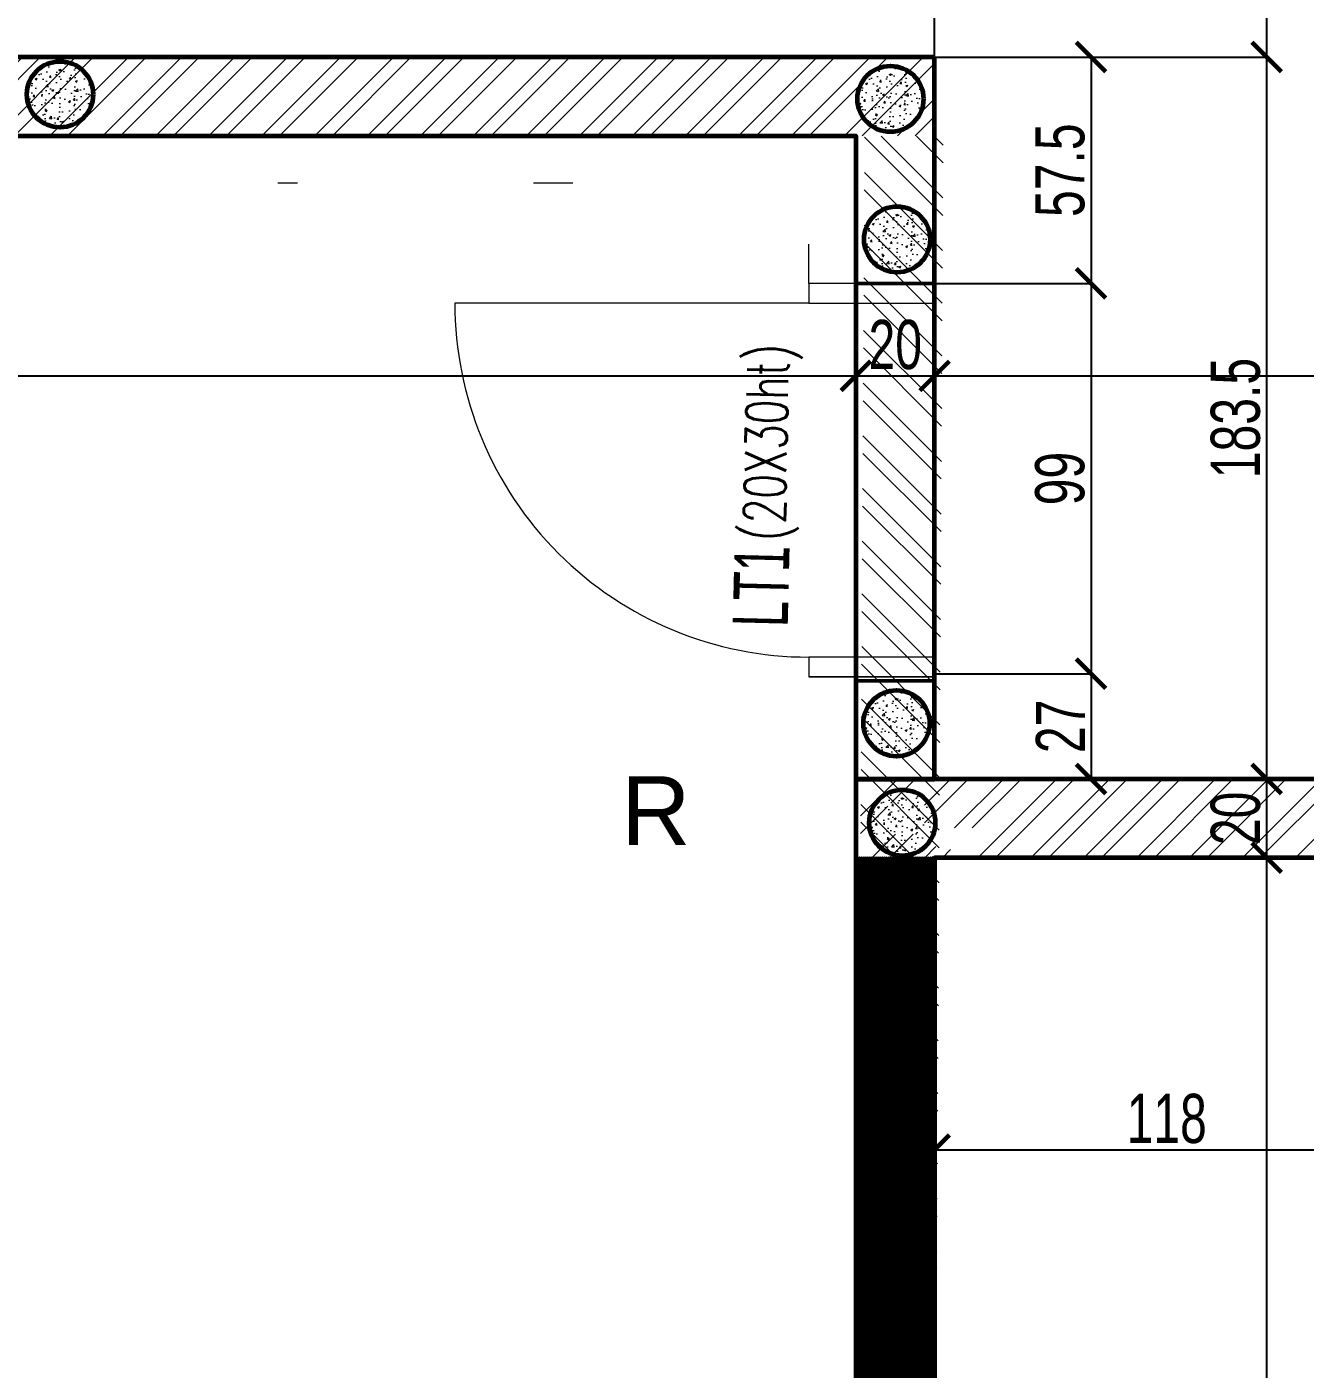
# Model space of a CAD drawing. Header units: metres. Extents: x -12536 to 12621, y -17191 to 9596.
# Drawn here: x -4802.6 to -4477.6, y 4863.2 to 5204.5 of the extents above; entities that cross this region are included whole.
import ezdxf

# ---------------------------------------------------------------- set-up
doc = ezdxf.new("R2010")
doc.units = ezdxf.units.M
doc.header["$MEASUREMENT"] = 0
doc.header["$PDMODE"] = 2
doc.header["$PDSIZE"] = 0.25
for name, color, linetype, lineweight in [('B-COT', 1, 'Continuous', 18), ('B-HAC', 8, 'Continuous', 9), ('B-HACH', 8, 'Continuous', 9), ('B-TEXT-LINTEAU', 3, 'Continuous', 30), ('B-titre linteau', 7, 'Continuous', 40), ('B-TITRE POTEAUX', 7, 'Continuous', 60), ('B-VOILE-BA', 7, 'Continuous', 60)]:
    doc.layers.add(name, color=color, linetype=linetype, lineweight=lineweight)
for name, color, linetype in [('B-HATCH-RELEVE', 7, 'Continuous'), ('Calque commun', 7, 'Continuous'), ('Layer7', 7, 'Continuous')]:
    doc.layers.add(name, color=color, linetype=linetype)
doc.styles.add('Arial', font='arial.ttf', dxfattribs={"height": 0.128})
doc.styles.add('Arial Narrow', font='ARIALN.TTF', dxfattribs={"width": 0.5})
doc.styles.add('TEXTE', font='arial.ttf', dxfattribs={"width": 0.7})
doc.styles.add('TEXTE100', font='romans.shx', dxfattribs={"width": 0.7, "height": 0.3})
doc.dimstyles.new('COT 50', dxfattribs={"dimscale": 0.05, "dimtxt": 250, "dimasz": 150, "dimexe": 1, "dimexo": 2, "dimgap": 30, "dimtad": 1, "dimdec": 1, "dimrnd": 0.5, "dimzin": 12, "dimdsep": 46, "dimtxsty": 'TEXTE', "dimblk1": 'ARCHTICK', "dimblk2": 'ARCHTICK', "dimsah": 1, "dimcen": 0, "dimdle": 1.5, "dimclrd": 1, "dimclre": 1, "dimclrt": 3, "dimadec": 0, "dimazin": 0, "dimtfac": 1, "dimtdec": 1, "dimtmove": 0, "dimatfit": 3, "dimldrblk": 'ARCHTICK', "dimfxl": 1, "dimtolj": 1, "dimtzin": 0, "dimarcsym": 0})

# ---------------------------------------------------------------- blocks, each defined once
blk = doc.blocks.new('_ArchTick')
at = {"color": 0, "linetype": 'ByBlock', "const_width": 0.15}
blk.add_lwpolyline([(-0.5, -0.5), (0.5, 0.5)], dxfattribs=at)
blk = doc.blocks.new('*D906')
at = {"layer": 'B-HATCH-RELEVE', "color": 1, "lineweight": -2, "transparency": 16777216}
for p, q in [((-3951.86, 5329.24), (-5395.83, 5329.24)), ((-5395.78, 5196.7), (-5395.78, 5329.31)), ((-5231.86, 5196.78), (-5395.83, 5196.78))]:
    blk.add_line(p, q, dxfattribs=at)
at = {"layer": 'Defpoints', "color": 0, "transparency": 16777216}
for p in [(-5395.78, 5329.24), (-3951.76, 5329.24), (-5231.76, 5196.78)]:
    blk.add_point(p, dxfattribs=at)
at = {"layer": 'B-HATCH-RELEVE', "color": 1, "lineweight": -2, "transparency": 16777216, "xscale": 7.5, "yscale": 7.5, "zscale": 7.5}
for p, rotation in [((-5395.78, 5329.24), 90), ((-5395.78, 5196.78), 270)]:
    blk.add_blockref('_ArchTick', p, dxfattribs=dict(at, rotation=rotation))
at = {"layer": 'B-HATCH-RELEVE', "color": 3, "transparency": 16777216, "insert": (-5403.67, 5263.01), "char_height": 12.5, "attachment_point": 5, "rotation": 90, "style": 'TEXTE'}
blk.add_mtext('\\A1;132.5', dxfattribs=at)
blk = doc.blocks.new('*D922')
at = {"layer": 'B-HATCH-RELEVE', "color": 1, "lineweight": -2, "transparency": 16777216}
for p, q in [((-4571.66, 4993.24), (-4487.29, 4993.24)), ((-4487.34, 4133.16), (-4487.34, 4993.31)), ((-4571.66, 4133.24), (-4487.29, 4133.24))]:
    blk.add_line(p, q, dxfattribs=at)
at = {"layer": 'Defpoints', "color": 0, "transparency": 16777216}
for p in [(-4571.76, 4993.24), (-4487.34, 4993.24), (-4571.76, 4133.24)]:
    blk.add_point(p, dxfattribs=at)
at = {"layer": 'B-HATCH-RELEVE', "color": 1, "lineweight": -2, "transparency": 16777216, "xscale": 7.5, "yscale": 7.5, "zscale": 7.5}
for p, rotation in [((-4487.34, 4993.24), 90), ((-4487.34, 4133.24), 270)]:
    blk.add_blockref('_ArchTick', p, dxfattribs=dict(at, rotation=rotation))
at = {"layer": 'B-HATCH-RELEVE', "color": 3, "transparency": 16777216, "insert": (-4495.22, 4563.24), "char_height": 12.5, "attachment_point": 5, "rotation": 90, "style": 'TEXTE'}
blk.add_mtext('\\A1;860', dxfattribs=at)
blk = doc.blocks.new('*D923')
at = {"layer": 'B-HATCH-RELEVE', "color": 1, "lineweight": -2, "transparency": 16777216}
for p, q in [((-4571.66, 5013.24), (-4487.29, 5013.24)), ((-4487.34, 4993.16), (-4487.34, 5013.31)), ((-4571.66, 4993.24), (-4487.29, 4993.24))]:
    blk.add_line(p, q, dxfattribs=at)
at = {"layer": 'Defpoints', "color": 0, "transparency": 16777216}
for p in [(-4571.76, 5013.24), (-4487.34, 5013.24), (-4571.76, 4993.24)]:
    blk.add_point(p, dxfattribs=at)
at = {"layer": 'B-HATCH-RELEVE', "color": 1, "lineweight": -2, "transparency": 16777216, "xscale": 7.5, "yscale": 7.5, "zscale": 7.5}
for p, rotation in [((-4487.34, 5013.24), 90), ((-4487.34, 4993.24), 270)]:
    blk.add_blockref('_ArchTick', p, dxfattribs=dict(at, rotation=rotation))
at = {"layer": 'B-HATCH-RELEVE', "color": 3, "transparency": 16777216, "insert": (-4495.22, 5003.24), "char_height": 12.5, "attachment_point": 5, "rotation": 90, "style": 'TEXTE'}
blk.add_mtext('\\A1;20', dxfattribs=at)
blk = doc.blocks.new('*D907')
at = {"layer": 'B-HATCH-RELEVE', "color": 1, "lineweight": -2, "transparency": 16777216}
for p, q in [((-4571.66, 5196.78), (-4487.29, 5196.78)), ((-4487.34, 5013.16), (-4487.34, 5196.85)), ((-4571.66, 5013.24), (-4487.29, 5013.24))]:
    blk.add_line(p, q, dxfattribs=at)
at = {"layer": 'Defpoints', "color": 0, "transparency": 16777216}
for p in [(-4571.76, 5196.78), (-4487.34, 5196.78), (-4571.76, 5013.24)]:
    blk.add_point(p, dxfattribs=at)
at = {"layer": 'B-HATCH-RELEVE', "color": 1, "lineweight": -2, "transparency": 16777216, "xscale": 7.5, "yscale": 7.5, "zscale": 7.5}
for p, rotation in [((-4487.34, 5196.78), 90), ((-4487.34, 5013.24), 270)]:
    blk.add_blockref('_ArchTick', p, dxfattribs=dict(at, rotation=rotation))
at = {"layer": 'B-HATCH-RELEVE', "color": 3, "transparency": 16777216, "insert": (-4495.23, 5105.01), "char_height": 12.5, "attachment_point": 5, "rotation": 90, "style": 'TEXTE'}
blk.add_mtext('\\A1;183.5', dxfattribs=at)
blk = doc.blocks.new('*D908')
at = {"layer": 'B-HATCH-RELEVE', "color": 1, "lineweight": -2, "transparency": 16777216}
for p, q in [((-4487.44, 5329.24), (-4487.39, 5329.24)), ((-4487.34, 5196.7), (-4487.34, 5329.31)), ((-4571.66, 5196.78), (-4487.29, 5196.78))]:
    blk.add_line(p, q, dxfattribs=at)
at = {"layer": 'Defpoints', "color": 0, "transparency": 16777216}
for p in [(-4487.34, 5329.24), (-4487.34, 5329.24), (-4571.76, 5196.78)]:
    blk.add_point(p, dxfattribs=at)
at = {"layer": 'B-HATCH-RELEVE', "color": 1, "lineweight": -2, "transparency": 16777216, "xscale": 7.5, "yscale": 7.5, "zscale": 7.5}
for p, rotation in [((-4487.34, 5329.24), 90), ((-4487.34, 5196.78), 270)]:
    blk.add_blockref('_ArchTick', p, dxfattribs=dict(at, rotation=rotation))
at = {"layer": 'B-HATCH-RELEVE', "color": 3, "transparency": 16777216, "insert": (-4495.23, 5263.01), "char_height": 12.5, "attachment_point": 5, "rotation": 90, "style": 'TEXTE'}
blk.add_mtext('\\A1;132.5', dxfattribs=at)
blk = doc.blocks.new('@PRES_1_$$_1-20')
at = {"layer": 'Calque commun', "color": 5, "linetype": 'Continuous', "lineweight": 5}
blk.add_line((0.05, 0.32), (0.05, 1.22), dxfattribs=at)
at = {"layer": 'Calque commun', "color": 5, "linetype": 'Continuous', "lineweight": 5, "flags": 128}
blk.add_lwpolyline([(0.05, 1.22, -0.414214), (0.95, 0.32)], format="xyb", dxfattribs=at)
at = {"layer": 'Calque commun', "color": 5, "linetype": 'Continuous', "lineweight": 5}
mesh = blk.add_polyface(dxfattribs=at)
corners = [(0, 0), (0, 0.32), (0.05, 0.32), (0.05, 0)]
mesh.append_faces([[corners[k] for k in face] for face in [(0, 1, 2, 3)]], dxfattribs={"color": 5})
mesh = blk.add_polyface(dxfattribs=at)
corners = [(0.95, 0), (0.95, 0.32), (1, 0.32), (1, 0)]
mesh.append_faces([[corners[k] for k in face] for face in [(0, 1, 2, 3)]], dxfattribs={"color": 5})
blk = doc.blocks.new('@PRES_1_$$_1-21')
at = {"layer": 'Calque commun', "color": 0, "linetype": 'ByBlock', "lineweight": -2}
blk.add_line((0, 0), (0, 0.32), dxfattribs=at)
blk = doc.blocks.new('@PRES_1_$$_1-22')
at = {"layer": 'Calque commun', "color": 0, "linetype": 'ByBlock', "lineweight": -2}
blk.add_line((0, 0), (0, 0.32), dxfattribs=at)
blk = doc.blocks.new('INTER_2D_COMB8')
at = {"layer": 'Layer7', "color": 0, "linetype": 'ByBlock', "lineweight": -2}
blk.add_blockref('@PRES_1_$$_1-20', (0, 0), dxfattribs=at)
at = {"layer": 'Layer7', "color": 7, "linetype": 'Continuous', "lineweight": 5}
blk.add_blockref('@PRES_1_$$_1-21', (0, 0), dxfattribs=at)
at = {"layer": 'Layer7', "color": 7, "linetype": 'Continuous', "lineweight": 5, "extrusion": (0, 0, -1), "xscale": -1, "yscale": -1, "zscale": -1, "rotation": 180}
blk.add_blockref('@PRES_1_$$_1-22', (-1, 0), dxfattribs=at)
blk = doc.blocks.new('PLACED_COMB8')
at = {"layer": 'Layer7', "color": 0, "linetype": 'ByBlock', "lineweight": -2}
blk.add_blockref('INTER_2D_COMB8', (0, 0), dxfattribs=at)
blk = doc.blocks.new('*D941')
at = {"layer": 'B-HATCH-RELEVE', "color": 1, "lineweight": -2, "transparency": 16777216}
for p, q in [((-4806.83, 5270.5), (-4571.69, 5270.5)), ((-4806.76, 5196.88), (-4806.76, 5270.55)), ((-4571.76, 5196.88), (-4571.76, 5270.55))]:
    blk.add_line(p, q, dxfattribs=at)
at = {"layer": 'Defpoints', "color": 0, "transparency": 16777216}
for p in [(-4571.76, 5270.5), (-4806.76, 5196.78), (-4571.76, 5196.78)]:
    blk.add_point(p, dxfattribs=at)
at = {"layer": 'B-HATCH-RELEVE', "color": 1, "lineweight": -2, "transparency": 16777216, "xscale": 7.5, "yscale": 7.5, "zscale": 7.5, "rotation": 180}
blk.add_blockref('_ArchTick', (-4806.76, 5270.5), dxfattribs=at)
at = {"layer": 'B-HATCH-RELEVE', "color": 1, "lineweight": -2, "transparency": 16777216, "xscale": 7.5, "yscale": 7.5, "zscale": 7.5}
blk.add_blockref('_ArchTick', (-4571.76, 5270.5), dxfattribs=at)
at = {"layer": 'B-HATCH-RELEVE', "color": 3, "transparency": 16777216, "insert": (-4689.26, 5278.39), "char_height": 12.5, "attachment_point": 5, "style": 'TEXTE'}
blk.add_mtext('\\A1;235', dxfattribs=at)
blk = doc.blocks.new('*D942')
at = {"layer": 'B-HATCH-RELEVE', "color": 1, "lineweight": -2, "transparency": 16777216}
for p, q in [((-4571.66, 5196.78), (-4531.95, 5196.78)), ((-4532, 5196.85), (-4532, 5139.16)), ((-4571.66, 5139.24), (-4531.95, 5139.24))]:
    blk.add_line(p, q, dxfattribs=at)
at = {"layer": 'Defpoints', "color": 0, "transparency": 16777216}
for p in [(-4571.76, 5196.78), (-4571.76, 5139.24), (-4532, 5139.24)]:
    blk.add_point(p, dxfattribs=at)
at = {"layer": 'B-HATCH-RELEVE', "color": 1, "lineweight": -2, "transparency": 16777216, "xscale": 7.5, "yscale": 7.5, "zscale": 7.5}
for p, rotation in [((-4532, 5196.78), 90), ((-4532, 5139.24), 270)]:
    blk.add_blockref('_ArchTick', p, dxfattribs=dict(at, rotation=rotation))
at = {"layer": 'B-HATCH-RELEVE', "color": 3, "transparency": 16777216, "insert": (-4539.86, 5168.01), "char_height": 12.5, "attachment_point": 5, "rotation": 90, "style": 'TEXTE'}
blk.add_mtext('\\A1;57.5', dxfattribs=at)
blk = doc.blocks.new('*D943')
at = {"layer": 'B-HATCH-RELEVE', "color": 1, "lineweight": -2, "transparency": 16777216}
for p, q in [((-4571.66, 5139.24), (-4531.95, 5139.24)), ((-4532, 5139.31), (-4532, 5039.93)), ((-4571.66, 5040), (-4531.95, 5040))]:
    blk.add_line(p, q, dxfattribs=at)
at = {"layer": 'Defpoints', "color": 0, "transparency": 16777216}
for p in [(-4571.76, 5139.24), (-4571.76, 5040), (-4532, 5040)]:
    blk.add_point(p, dxfattribs=at)
at = {"layer": 'B-HATCH-RELEVE', "color": 1, "lineweight": -2, "transparency": 16777216, "xscale": 7.5, "yscale": 7.5, "zscale": 7.5}
for p, rotation in [((-4532, 5139.24), 90), ((-4532, 5040), 270)]:
    blk.add_blockref('_ArchTick', p, dxfattribs=dict(at, rotation=rotation))
at = {"layer": 'B-HATCH-RELEVE', "color": 3, "transparency": 16777216, "insert": (-4539.88, 5089.62), "char_height": 12.5, "attachment_point": 5, "rotation": 90, "style": 'TEXTE'}
blk.add_mtext('\\A1;99', dxfattribs=at)
blk = doc.blocks.new('*D944')
at = {"layer": 'B-HATCH-RELEVE', "color": 1, "lineweight": -2, "transparency": 16777216}
for p, q in [((-4571.66, 5040), (-4531.95, 5040)), ((-4532, 5040.08), (-4532, 5013.16)), ((-4532, 5013.24), (-4531.95, 5013.24))]:
    blk.add_line(p, q, dxfattribs=at)
at = {"layer": 'Defpoints', "color": 0, "transparency": 16777216}
for p in [(-4571.76, 5040), (-4532.1, 5013.24), (-4532, 5013.24)]:
    blk.add_point(p, dxfattribs=at)
at = {"layer": 'B-HATCH-RELEVE', "color": 1, "lineweight": -2, "transparency": 16777216, "xscale": 7.5, "yscale": 7.5, "zscale": 7.5}
for p, rotation in [((-4532, 5040), 90), ((-4532, 5013.24), 270)]:
    blk.add_blockref('_ArchTick', p, dxfattribs=dict(at, rotation=rotation))
at = {"layer": 'B-HATCH-RELEVE', "color": 3, "transparency": 16777216, "insert": (-4539.78, 5026.62), "char_height": 12.5, "attachment_point": 5, "rotation": 90, "style": 'TEXTE'}
blk.add_mtext('\\A1;27', dxfattribs=at)
blk = doc.blocks.new('*D945')
at = {"layer": 'B-HATCH-RELEVE', "color": 1, "lineweight": -2, "transparency": 16777216}
for p, q in [((-4571.76, 4993.14), (-4571.76, 4918.95)), ((-4453.76, 4993.14), (-4453.76, 4918.95)), ((-4571.84, 4919), (-4453.69, 4919))]:
    blk.add_line(p, q, dxfattribs=at)
at = {"layer": 'Defpoints', "color": 0, "transparency": 16777216}
for p in [(-4571.76, 4993.24), (-4453.76, 4993.24), (-4453.76, 4919)]:
    blk.add_point(p, dxfattribs=at)
at = {"layer": 'B-HATCH-RELEVE', "color": 1, "lineweight": -2, "transparency": 16777216, "xscale": 7.5, "yscale": 7.5, "zscale": 7.5, "rotation": 180}
blk.add_blockref('_ArchTick', (-4571.76, 4919), dxfattribs=at)
at = {"layer": 'B-HATCH-RELEVE', "color": 1, "lineweight": -2, "transparency": 16777216, "xscale": 7.5, "yscale": 7.5, "zscale": 7.5}
blk.add_blockref('_ArchTick', (-4453.76, 4919), dxfattribs=at)
at = {"layer": 'B-HATCH-RELEVE', "color": 3, "transparency": 16777216, "insert": (-4512.76, 4926.88), "char_height": 12.5, "attachment_point": 5, "style": 'TEXTE'}
blk.add_mtext('\\A1;118', dxfattribs=at)
blk = doc.blocks.new('*D1024')
at = {"layer": 'B-HATCH-RELEVE', "color": 1, "linetype": 'ByBlock', "lineweight": -2, "transparency": 16777216}
for p, q in [((-5211.83, 5115.73), (-4591.72, 5115.73)), ((-5211.76, 5115.73), (-5211.76, 5115.68)), ((-4591.8, 5115.73), (-4591.8, 5115.78))]:
    blk.add_line(p, q, dxfattribs=at)
at = {"layer": 'Defpoints', "color": 0, "transparency": 16777216}
for p in [(-5211.76, 5115.83), (-4591.8, 5115.73), (-4591.8, 5115.73)]:
    blk.add_point(p, dxfattribs=at)
at = {"layer": 'B-HATCH-RELEVE', "color": 1, "lineweight": -2, "transparency": 16777216, "xscale": 7.5, "yscale": 7.5, "zscale": 7.5, "rotation": 180}
blk.add_blockref('_ArchTick', (-5211.76, 5115.73), dxfattribs=at)
at = {"layer": 'B-HATCH-RELEVE', "color": 1, "lineweight": -2, "transparency": 16777216, "xscale": 7.5, "yscale": 7.5, "zscale": 7.5}
blk.add_blockref('_ArchTick', (-4591.8, 5115.73), dxfattribs=at)
at = {"layer": 'B-HATCH-RELEVE', "color": 3, "transparency": 16777216, "insert": (-4901.78, 5123.62), "char_height": 12.5, "attachment_point": 5, "style": 'TEXTE'}
blk.add_mtext('\\A1;620', dxfattribs=at)
blk = doc.blocks.new('*D1025')
at = {"layer": 'B-HATCH-RELEVE', "color": 1, "linetype": 'ByBlock', "lineweight": -2, "transparency": 16777216}
for p, q in [((-4591.87, 5115.73), (-4571.69, 5115.73)), ((-4591.8, 5115.74), (-4591.8, 5115.68)), ((-4571.76, 5115.74), (-4571.76, 5115.68))]:
    blk.add_line(p, q, dxfattribs=at)
at = {"layer": 'Defpoints', "color": 0, "transparency": 16777216}
for p in [(-4591.8, 5116.26), (-4571.76, 5116.5), (-4571.76, 5115.73)]:
    blk.add_point(p, dxfattribs=at)
at = {"layer": 'B-HATCH-RELEVE', "color": 1, "lineweight": -2, "transparency": 16777216, "xscale": 7.5, "yscale": 7.5, "zscale": 7.5, "rotation": 180}
blk.add_blockref('_ArchTick', (-4591.8, 5115.73), dxfattribs=at)
at = {"layer": 'B-HATCH-RELEVE', "color": 1, "lineweight": -2, "transparency": 16777216, "xscale": 7.5, "yscale": 7.5, "zscale": 7.5}
blk.add_blockref('_ArchTick', (-4571.76, 5115.73), dxfattribs=at)
at = {"layer": 'B-HATCH-RELEVE', "color": 3, "transparency": 16777216, "insert": (-4581.78, 5123.62), "char_height": 12.5, "attachment_point": 5, "style": 'TEXTE'}
blk.add_mtext('\\A1;20', dxfattribs=at)
blk = doc.blocks.new('*D1026')
at = {"layer": 'B-HATCH-RELEVE', "color": 1, "linetype": 'ByBlock', "lineweight": -2, "transparency": 16777216}
for p, q in [((-4571.84, 5115.73), (-3951.69, 5115.73)), ((-4571.76, 5115.74), (-4571.76, 5115.68)), ((-3951.76, 5115.73), (-3951.76, 5115.78))]:
    blk.add_line(p, q, dxfattribs=at)
at = {"layer": 'Defpoints', "color": 0, "transparency": 16777216}
for p in [(-4571.76, 5116.5), (-3951.76, 5115.73), (-3951.76, 5115.73)]:
    blk.add_point(p, dxfattribs=at)
at = {"layer": 'B-HATCH-RELEVE', "color": 1, "lineweight": -2, "transparency": 16777216, "xscale": 7.5, "yscale": 7.5, "zscale": 7.5, "rotation": 180}
blk.add_blockref('_ArchTick', (-4571.76, 5115.73), dxfattribs=at)
at = {"layer": 'B-HATCH-RELEVE', "color": 1, "lineweight": -2, "transparency": 16777216, "xscale": 7.5, "yscale": 7.5, "zscale": 7.5}
blk.add_blockref('_ArchTick', (-3951.76, 5115.73), dxfattribs=at)
at = {"layer": 'B-HATCH-RELEVE', "color": 3, "transparency": 16777216, "insert": (-4261.76, 5123.62), "char_height": 12.5, "attachment_point": 5, "style": 'TEXTE'}
blk.add_mtext('\\A1;620', dxfattribs=at)

msp = doc.modelspace()

# ---------------------------------------------------------------- hatches: boundary and pattern name
at = {"layer": 'B-HAC'}
h = msp.add_hatch(dxfattribs=at)
h.set_pattern_fill('ANSI32', color=256, angle=-90)
h.set_pattern_definition([(315, (87513.649, 68754.874), (6.7351921, 6.7351921), []), (315, (87513.649, 68750.384), (6.7351921, 6.7351921), [])])
h.paths.add_polyline_path([(-4569.58, 5176.675), (-4571.247, 4880.695), (-4591.247, 4880.695), (-4589.58, 5176.675)])
h.paths.add_polyline_path([(-4588.937, 5853.011), (-4583.429, 5852.936), (-4583.429, 5842.593), (-4588.937, 5842.668)])
h.paths.add_polyline_path([(-4585.028, 5865.168), (-4577.195, 5865.213), (-4577.169, 5855.941), (-4585.002, 5855.896)])
h = msp.add_hatch(dxfattribs=at)
h.set_pattern_fill('ANSI32', color=1, angle=-90)
h.set_pattern_definition([(315, (-639.9994, 0), (0.265165043, 0.265165043), []), (315, (-639.9994, -0.17678), (0.265165043, 0.265165043), [])])
h.paths.add_polyline_path([(-4572, 4993.5), (-4572.5, 4317), (-4592.5, 4317), (-4592, 4993.5)])
h.paths.add_polyline_path([(-4590.436, 5289.429), (-4584.928, 5289.354), (-4584.928, 5279.011), (-4590.436, 5279.085)])
h.paths.add_polyline_path([(-4586.527, 5301.586), (-4578.694, 5301.631), (-4578.668, 5292.359), (-4586.501, 5292.314)])
h = msp.add_hatch(dxfattribs=at)
h.set_pattern_fill('ANSI32', color=256)
h.set_pattern_definition([(45, (-68113.306, 97281.458), (-6.7351921, 6.7351921), []), (45, (-68108.816, 97281.458), (-6.7351921, 6.7351921), [])])
h.paths.add_polyline_path([(-5230.605, 5196.786), (-4571.762, 5196.71), (-4571.762, 5176.71), (-5230.605, 5176.786)])
h.paths.add_polyline_path([(-5211.443, 5178.872), (-5211.368, 5184.38), (-5201.025, 5184.38), (-5201.1, 5178.872)], flags=16)
h.paths.add_polyline_path([(-5223.6, 5182.781), (-5223.645, 5190.614), (-5214.373, 5190.64), (-5214.328, 5182.807)], flags=16)
h = msp.add_hatch(dxfattribs=at)
h.set_pattern_fill('ANSI32', color=256)
h.set_pattern_definition([(45, (-67473.308, 97097.918), (-6.7351921, 6.7351921), []), (45, (-67468.818, 97097.918), (-6.7351921, 6.7351921), [])])
h.paths.add_polyline_path([(-4590.607, 5013.247), (-3931.764, 5013.171), (-3931.764, 4993.171), (-4590.607, 4993.247)])
h.paths.add_polyline_path([(-4571.445, 4995.333), (-4571.371, 5000.841), (-4561.027, 5000.841), (-4561.102, 4995.333)], flags=16)
h.paths.add_polyline_path([(-4583.602, 4999.242), (-4583.647, 5007.075), (-4574.375, 5007.101), (-4574.33, 4999.268)], flags=16)
h = msp.add_hatch(dxfattribs=at)
h.set_pattern_fill('ANSI32', color=256, angle=-90)
h.set_pattern_definition([(315, (87512.149, 67875.3165), (6.7351921, 6.7351921), []), (315, (87512.149, 67870.826), (6.7351921, 6.7351921), [])])
h.paths.add_polyline_path([(-4571.079, 4297.117), (-4572.598, 4133.533), (-4592.598, 4133.533), (-4591.079, 4297.117)])
h.paths.add_polyline_path([(-4590.436, 4973.453), (-4584.928, 4973.379), (-4584.928, 4963.035), (-4590.436, 4963.11)])
h.paths.add_polyline_path([(-4586.527, 4985.611), (-4578.694, 4985.655), (-4578.668, 4976.383), (-4586.501, 4976.339)])
at = {"layer": 'B-HACH', "ltscale": 0.225}
h = msp.add_hatch(dxfattribs=at)
h.set_pattern_fill('AR-CONC', color=256, scale=0.028, style=0)
h.set_pattern_definition([(50, (3140.4422, 16523.753), (5.1011707, -0.4462944), [0.5334, -5.8674]), (355, (3140.442, 16523.753), (-0.9867991, 5.349586), [0.42672, -4.69392]), (100.451, (3140.8673, 16523.716), (4.11439, 4.9032673), [0.45332, -4.98652]), (46.1842, (3140.442, 16525.1755), (7.5902131, -1.1771852), [0.8001, -8.8011]), (96.6356, (3141.075, 16525.0774), (6.6473186, 6.9279156), [0.67998, -7.47978]), (351.184, (3140.442, 16525.1755), (6.647329, 6.9279033), [0.64008, -7.04088]), (21, (3141.1534, 16524.82), (4.2452166, -2.8634345), [0.5334, -5.8674]), (326, (3141.1534, 16524.82), (1.7304568, 5.157263), [0.42672, -4.69392]), (71.4514, (3141.507, 16524.5813), (5.9756617, 2.29384), [0.45332, -4.98652]), (37.5, (3140.4422, 16523.753), (0.0864809, 2.3675411), [0, -4.637024, 0, -4.76504, 0, -4.7117]), (7.5, (3140.4422, 16523.753), (1.87095055, 2.8050561), [0, -2.716784, 0, -4.530344, 0, -1.79578]), (327.5, (3138.8563, 16523.753), (3.79653666, -0.16040483), [0, -1.778, 0, -5.54736, 0, -7.36092]), (317.5, (3138.145, 16523.753), (4.1476171, 0.71194175), [0, -2.3114, 0, -3.684016, 0, -5.22732])])
h.paths.add_polyline_path([(-4785.745, 5187.29, 1), (-4802.545, 5187.29, 1)])
h = msp.add_hatch(dxfattribs=at)
h.set_pattern_fill('AR-CONC', color=256, scale=0.028, style=0)
h.set_pattern_definition([(50, (3351.589, 16522.6), (5.1011707, -0.4462944), [0.5334, -5.8674]), (355, (3351.589, 16522.6), (-0.9867991, 5.349586), [0.42672, -4.69392]), (100.451, (3352.0143, 16522.563), (4.11439, 4.9032673), [0.45332, -4.98652]), (46.1842, (3351.589, 16524.0225), (7.5902131, -1.1771852), [0.8001, -8.8011]), (96.6356, (3352.222, 16523.9244), (6.6473186, 6.9279156), [0.67998, -7.47978]), (351.184, (3351.589, 16524.0225), (6.647329, 6.9279033), [0.64008, -7.04088]), (21, (3352.3004, 16523.667), (4.2452166, -2.8634345), [0.5334, -5.8674]), (326, (3352.3004, 16523.667), (1.7304568, 5.157263), [0.42672, -4.69392]), (71.4514, (3352.654, 16523.4283), (5.9756617, 2.29384), [0.45332, -4.98652]), (37.5, (3351.5892, 16522.6001), (0.0864809, 2.3675411), [0, -4.637024, 0, -4.76504, 0, -4.7117]), (7.5, (3351.5892, 16522.6), (1.87095055, 2.8050561), [0, -2.716784, 0, -4.530344, 0, -1.79578]), (327.5, (3350.0032, 16522.6001), (3.79653666, -0.16040483), [0, -1.778, 0, -5.54736, 0, -7.36092]), (317.5, (3349.292, 16522.6), (4.1476171, 0.71194175), [0, -2.3114, 0, -3.684016, 0, -5.22732])])
h.paths.add_polyline_path([(-4574.598, 5186.137, 1), (-4591.398, 5186.137, 1)])
h = msp.add_hatch(dxfattribs=at)
h.set_pattern_fill('AR-CONC', color=256, scale=0.028, style=0)
h.set_pattern_definition([(50, (3353.2818, 16486.8834), (5.1011707, -0.4462944), [0.5334, -5.8674]), (355, (3353.282, 16486.8834), (-0.9867991, 5.349586), [0.42672, -4.69392]), (100.451, (3353.707, 16486.846), (4.11439, 4.9032673), [0.45332, -4.98652]), (46.1842, (3353.282, 16488.306), (7.5902131, -1.1771852), [0.8001, -8.8011]), (96.6356, (3353.914, 16488.208), (6.6473186, 6.9279156), [0.67998, -7.47978]), (351.184, (3353.282, 16488.306), (6.647329, 6.9279033), [0.64008, -7.04088]), (21, (3353.993, 16487.95), (4.2452166, -2.8634345), [0.5334, -5.8674]), (326, (3353.993, 16487.95), (1.7304568, 5.157263), [0.42672, -4.69392]), (71.4514, (3354.3467, 16487.7116), (5.9756617, 2.29384), [0.45332, -4.98652]), (37.5, (3353.2818, 16486.8834), (0.0864809, 2.3675411), [0, -4.637024, 0, -4.76504, 0, -4.7117]), (7.5, (3353.2818, 16486.8834), (1.87095055, 2.8050561), [0, -2.716784, 0, -4.530344, 0, -1.79578]), (327.5, (3351.6958, 16486.8834), (3.79653666, -0.16040483), [0, -1.778, 0, -5.54736, 0, -7.36092]), (317.5, (3350.9846, 16486.8834), (4.1476171, 0.71194175), [0, -2.3114, 0, -3.684016, 0, -5.22732])])
h.paths.add_polyline_path([(-4572.905, 5150.42, 1), (-4589.705, 5150.42, 1)])
h = msp.add_hatch(dxfattribs=at)
h.set_pattern_fill('AR-CONC', color=256, scale=0.028, style=0)
h.set_pattern_definition([(50, (3353.1288, 16363.8735), (5.1011707, -0.4462944), [0.5334, -5.8674]), (355, (3353.129, 16363.8735), (-0.9867991, 5.349586), [0.42672, -4.69392]), (100.451, (3353.554, 16363.8363), (4.11439, 4.9032673), [0.45332, -4.98652]), (46.1842, (3353.129, 16365.296), (7.5902131, -1.1771852), [0.8001, -8.8011]), (96.6356, (3353.761, 16365.198), (6.6473186, 6.9279156), [0.67998, -7.47978]), (351.184, (3353.129, 16365.296), (6.647329, 6.9279033), [0.64008, -7.04088]), (21, (3353.84, 16364.9403), (4.2452166, -2.8634345), [0.5334, -5.8674]), (326, (3353.84, 16364.9403), (1.7304568, 5.157263), [0.42672, -4.69392]), (71.4514, (3354.1937, 16364.7017), (5.9756617, 2.29384), [0.45332, -4.98652]), (37.5, (3353.1288, 16363.8735), (0.0864809, 2.3675411), [0, -4.637024, 0, -4.76504, 0, -4.7117]), (7.5, (3353.1288, 16363.8735), (1.87095055, 2.8050561), [0, -2.716784, 0, -4.530344, 0, -1.79578]), (327.5, (3351.5428, 16363.8735), (3.79653666, -0.16040483), [0, -1.778, 0, -5.54736, 0, -7.36092]), (317.5, (3350.8316, 16363.8735), (4.1476171, 0.71194175), [0, -2.3114, 0, -3.684016, 0, -5.22732])])
h.paths.add_polyline_path([(-4573.058, 5027.41, 1), (-4589.858, 5027.41, 1)])
h = msp.add_hatch(dxfattribs=at)
h.set_pattern_fill('AR-CONC', color=256, scale=0.028, style=0)
h.set_pattern_definition([(50, (3354.589, 16338.6), (5.1011707, -0.4462944), [0.5334, -5.8674]), (355, (3354.589, 16338.6), (-0.9867991, 5.349586), [0.42672, -4.69392]), (100.451, (3355.0143, 16338.563), (4.11439, 4.9032673), [0.45332, -4.98652]), (46.1842, (3354.589, 16340.0225), (7.5902131, -1.1771852), [0.8001, -8.8011]), (96.6356, (3355.222, 16339.9244), (6.6473186, 6.9279156), [0.67998, -7.47978]), (351.184, (3354.589, 16340.0225), (6.647329, 6.9279033), [0.64008, -7.04088]), (21, (3355.3004, 16339.667), (4.2452166, -2.8634345), [0.5334, -5.8674]), (326, (3355.3004, 16339.667), (1.7304568, 5.157263), [0.42672, -4.69392]), (71.4514, (3355.654, 16339.4283), (5.9756617, 2.29384), [0.45332, -4.98652]), (37.5, (3354.5892, 16338.6001), (0.0864809, 2.3675411), [0, -4.637024, 0, -4.76504, 0, -4.7117]), (7.5, (3354.5892, 16338.6), (1.87095055, 2.8050561), [0, -2.716784, 0, -4.530344, 0, -1.79578]), (327.5, (3353.0032, 16338.6001), (3.79653666, -0.16040483), [0, -1.778, 0, -5.54736, 0, -7.36092]), (317.5, (3352.292, 16338.6), (4.1476171, 0.71194175), [0, -2.3114, 0, -3.684016, 0, -5.22732])])
h.paths.add_polyline_path([(-4571.598, 5002.137, 1), (-4588.398, 5002.137, 1)])

# ---------------------------------------------------------------- linework, layer by layer
at = {"layer": 'B-COT', "color": 3, "lineweight": 50}
msp.add_lwpolyline([(-4591.761, 5139.237), (-4571.762, 5139.237), (-4571.762, 5038.238), (-4591.761, 5038.238)], close=True, dxfattribs=at)
at = {"layer": 'B-VOILE-BA'}
msp.add_lwpolyline([(-5211.759, 5176.777), (-4591.761, 5176.777), (-4591.889, 4316.751), (-5211.761, 4316.776), (-5211.759, 5176.777)], dxfattribs=at)
msp.add_polyline3d([(-4453.761, 5013.238, 0), (-4453.761, 4997.237, 0), (-4453.761, 4993.238, 0), (-4571.762, 4993.238, 0), (-4571.762, 4133.237, 0), (-4411.762, 4133.237, 0), (-4411.762, 4113.238, 0)], dxfattribs=at)
for centre in [(-4794.145, 5187.29), (-4582.998, 5186.137), (-4581.305, 5150.42), (-4581.458, 5027.41), (-4579.998, 5002.137)]:
    msp.add_circle(centre, 8.4, dxfattribs=at)
for points, invisible_edges in [([(-4591.761, 5013.238), (-5231.761, 5196.777), (-5231.761, 4296.777)], 13), ([(-4571.762, 5196.777), (-5231.761, 5196.777), (-4591.761, 5013.238)], 14), ([(-4571.762, 5013.238), (-4571.762, 5196.777), (-4591.761, 5013.238)], 2), ([(-4591.761, 5013.238), (-5231.761, 4296.777), (-4591.761, 4296.777)], 13), ([(-3951.762, 5013.238), (-4591.761, 5013.238), (-3931.762, 4429.238)], 14)]:
    msp.add_3dface(points, dxfattribs=dict(at, invisible_edges=invisible_edges))
at = {"layer": 'Calque commun', "color": 12, "linetype": 'Continuous', "lineweight": 20}
for p, q in [((-4591.761, 5176.752), (-4806.76, 5176.777)), ((-4591.761, 5139.237), (-4591.761, 5176.752)), ((-4571.762, 5139.237), (-4591.761, 5139.237)), ((-4591.761, 4316.751), (-4591.761, 5038.238)), ((-4591.761, 5038.238), (-4571.762, 5038.238))]:
    msp.add_line(p, q, dxfattribs=at)
at = {"layer": 'Calque commun', "color": 15, "linetype": 'Continuous', "lineweight": 20}
msp.add_line((-4733.762, 5164.757), (-4738.762, 5164.757), dxfattribs=at)
at = {"layer": 'Calque commun', "color": 16, "linetype": 'Continuous', "lineweight": 20}
for p, q in [((-4673.762, 5164.776), (-4663.762, 5164.776)), ((-4603.762, 5139.237), (-4603.762, 5149.238))]:
    msp.add_line(p, q, dxfattribs=at)

# ---------------------------------------------------------------- block references
at = {"layer": 'Calque commun', "color": 0, "linetype": 'ByBlock', "lineweight": -2, "extrusion": (0, 0, -1), "xscale": -100, "yscale": -100, "zscale": -100, "rotation": 90}
msp.add_blockref('PLACED_COMB8', (4571.762, 5139.237), dxfattribs=at)

# ---------------------------------------------------------------- texts
at = {"layer": 'B-TEXT-LINTEAU', "style": 'TEXTE100', "width": 0.7}
msp.add_text('(20X30ht)', height=10.5, rotation=88.62412, dxfattribs=at).set_placement((-4609.955, 5073.678, -23.81))
at = {"layer": 'B-titre linteau', "style": 'Arial Narrow', "width": 0.75}
msp.add_text('LT1', height=14, rotation=88.62412, dxfattribs=at).set_placement((-4609.128, 5051.761, -23.81))
at = {"layer": 'B-TITRE POTEAUX', "style": 'Arial'}
msp.add_text('R', height=17.5, dxfattribs=at).set_placement((-4651.47, 4996.449, -34.014))

# ---------------------------------------------------------------- dimensions: what is measured, and where the dimension line sits
at = {"layer": 'B-HATCH-RELEVE'}
for base, p1, p2, picture, middle in [((-5395.779, 5329.238), (-5231.761, 5196.777), (-3951.762, 5329.238), '*D906', (-5403.666, 5263.007)), ((-4487.341, 5329.238), (-4571.762, 5196.777), (-4487.341, 5329.238), '*D908', (-4495.228, 5263.007)), ((-4487.341, 5196.777), (-4571.762, 5013.238), (-4571.762, 5196.777), '*D907', (-4495.228, 5105.007)), ((-4532, 5040), (-4571.762, 5139.237), (-4571.762, 5040), '*D943', (-4539.882, 5089.619)), ((-4532, 5013.238), (-4571.762, 5040), (-4532.1, 5013.238), '*D944', (-4539.776, 5026.619)), ((-4487.341, 5013.238), (-4571.762, 4993.238), (-4571.762, 5013.238), '*D923', (-4495.223, 5003.238))]:
    dim = msp.add_linear_dim(base=base, p1=p1, p2=p2, angle=90, dimstyle='COT 50', override={"dimtmove": 1}, dxfattribs=at)
    dim.commit()
    dim.dimension.update_dxf_attribs({"geometry": picture, "text_midpoint": middle})
for base, p1, p2, override, picture, middle in [((-4571.762, 5270.5), (-4806.76, 5196.777), (-4571.762, 5196.777), {"dimtmove": 1}, '*D941', (-4689.261, 5278.386)), ((-4591.796, 5115.735), (-5211.76, 5115.827), (-4591.796, 5115.735), {"dimfxl": 0.1, "dimfxlon": 1, "dimarcsym": 2}, '*D1024', (-4901.778, 5123.617)), ((-4571.762, 5115.735), (-4591.796, 5116.263), (-4571.762, 5116.496), {"dimtmove": 1, "dimfxl": 0.1, "dimfxlon": 1, "dimarcsym": 2}, '*D1025', (-4581.779, 5123.617)), ((-3951.762, 5115.735), (-4571.762, 5116.496), (-3951.762, 5115.735), {"dimtmove": 1, "dimfxl": 0.1, "dimfxlon": 1, "dimarcsym": 2}, '*D1026', (-4261.762, 5123.617))]:
    dim = msp.add_linear_dim(base=base, p1=p1, p2=p2, dimstyle='COT 50', override=override, dxfattribs=at)
    dim.commit()
    dim.dimension.update_dxf_attribs({"geometry": picture, "text_midpoint": middle})
for base, p1, p2, picture, middle in [((-4532, 5139.237), (-4571.762, 5196.777), (-4571.762, 5139.237), '*D942', (-4539.857, 5168.007)), ((-4487.341, 4993.238), (-4571.762, 4133.237), (-4571.762, 4993.238), '*D922', (-4495.223, 4563.238))]:
    dim = msp.add_linear_dim(base=base, p1=p1, p2=p2, angle=90, dimstyle='COT 50', dxfattribs=at)
    dim.commit()
    dim.dimension.update_dxf_attribs({"geometry": picture, "text_midpoint": middle})
dim = msp.add_linear_dim(base=(-4453.761, 4919), p1=(-4571.762, 4993.238), p2=(-4453.761, 4993.238), dimstyle='COT 50', dxfattribs=at)
dim.commit()
dim.dimension.update_dxf_attribs({"geometry": '*D945', "text_midpoint": (-4512.761, 4926.882)})

doc.saveas('drawing.dxf')
